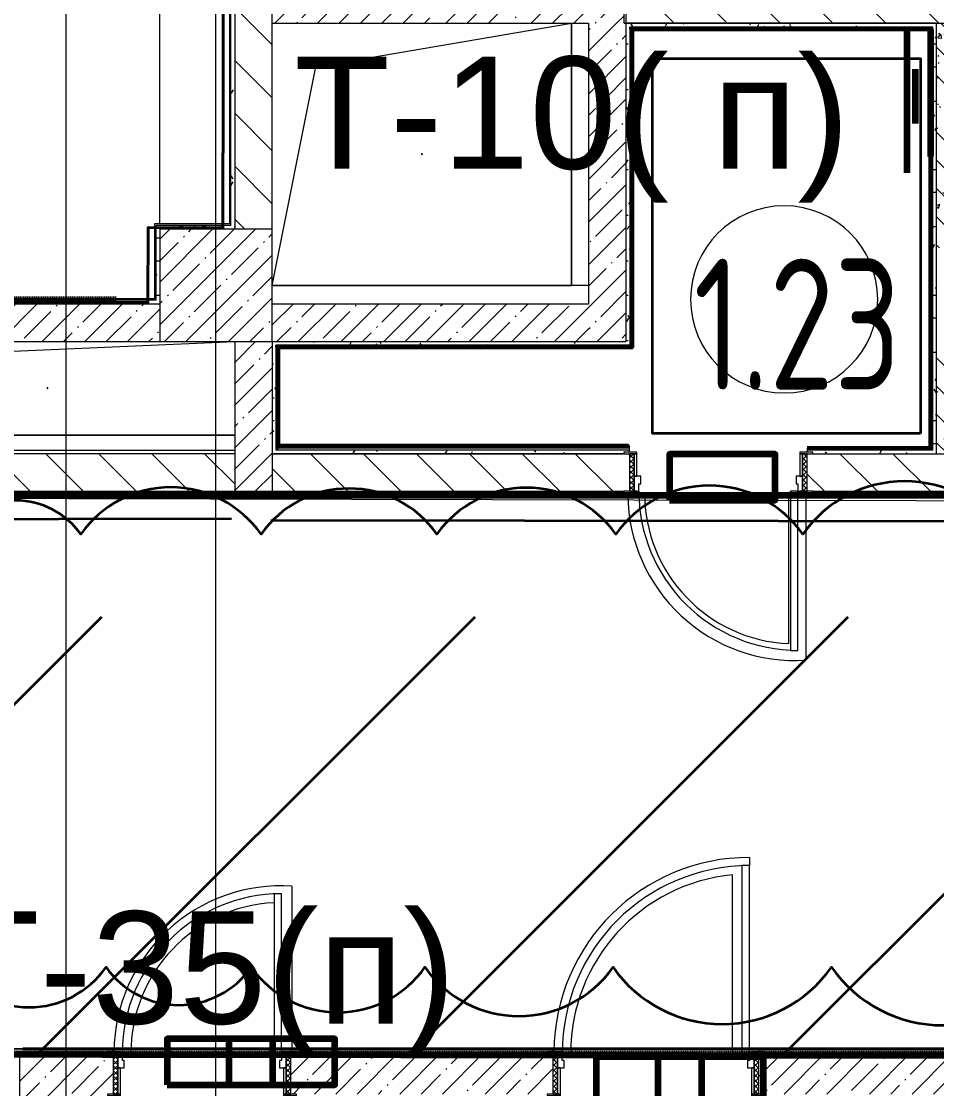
# Model space of a CAD drawing. Header units: millimetres. Extents: x -249154 to 415037, y -45458 to 354837.
# Drawn here: x 65485 to 70375, y 7573 to 13274 of the extents above; entities that cross this region are included whole.
import ezdxf

# ---------------------------------------------------------------- set-up
doc = ezdxf.new("R2010")
doc.units = ezdxf.units.MM
doc.linetypes.add('200_ШТРИХ__ш1_п0_6_', pattern=[320, 200, -120])
for name, color, linetype, lineweight in [('0) НЗ Ремонт штукатурка', 6, 'Continuous', 60), ('1) FK13', 152, 'Continuous', 40), ('1) FK16', 1, 'Continuous', 50), ('1) FK9 Плитка кухня', 102, 'Continuous', 40), ('2)1 штукатурка', 4, 'Continuous', 35), ('3.3) Шпаклевка баз. фин. WD5-13', 160, 'Continuous', 140), ('3.4) Шп. баз 4 в 525 поз 4838м2', 160, 'Continuous', 140), ('3.4) Шп. фин 4 в 529 поз 11227м2', 6, 'Continuous', 140), ('4) демонтаж НЗ №2', 1, 'Continuous', 35), ('4.1) Дм уборка мусора НЗ 2', 20, 'Continuous', 35), ('4.4) РВР ремонт Штукатурки', 160, 'зигзаг', 35), ('501 заделка отвертсии ком', 5, 'Continuous', 158), ('545 штукатурка цементом', 6, 'Continuous', 60), ('666 покраска FK1', 211, 'Continuous', 60), ('753 плитка люк F16', 10, 'Continuous', 158), ('923 Люки', 170, 'Continuous', 120), ('A-AREA-BNDY', 7, 'Continuous', 5), ('A-AREA-IDEN', 7, 'Continuous', 9), ('A-DOOR-2', 7, 'Continuous', 5), ('A-DOOR-FRAM-2', 7, 'Continuous', 5), ('A-FLOR', 7, 'Continuous', 9), ('A-GENM', 7, 'Continuous', 9), ('A-WALL', 7, 'Continuous', 5), ('I-WALL', 7, 'Continuous', 5), ('S-COLS', 7, 'Continuous', 9), ('S-COLS-1', 7, 'Continuous', 5), ('Оси', 7, 'Continuous', 9)]:
    doc.layers.add(name, color=color, linetype=linetype, lineweight=lineweight)
for name, color, linetype, lineweight, true_color in [('A-DOOR-1', 7, 'Continuous', 5, 0xc0c0c0), ('A-DOOR-FRAM-1', 7, 'Continuous', 5, 0xc0c0c0), ('A-WALL-1', 9, 'Continuous', 5, 0x808080), ('A-WALL-FNSH-1', 9, 'Continuous', 5, 0x808080)]:
    doc.layers.add(name, color=color, linetype=linetype, lineweight=lineweight, true_color=true_color)
doc.styles.get("Standard").update_dxf_attribs({"font": 'arial.ttf'})
doc.styles.add('СПДС', font='ГОСТ тип А.ttf', dxfattribs={"width": 0.9})
doc.linetypes.add('зигзаг', pattern='A,0.00254,-5.08,[131,ltypeshp.shx,S=5.08,R=0,X=-5.08,Y=0],-10.16,[131,ltypeshp.shx,S=5.08,R=180,X=5.08,Y=0],-5.08', length=20.32254)
pattern_1 = [(45, (64.7, -136.06), (-114.04925, 114.04925), []), (45, (178.75, -136.06), (-114.04925, 114.04925), [201.612, -40.322, 6.706, -33.617])]
pattern_2 = [(135, (64.7, -136.06), (-141.42136, -141.42136), [])]
pattern_3 = [(0, (64.7, -136.06), (243.84, 60.96), [20.117, -162.763, 20.117, -162.763, -975.36]), (0, (64.7, -136.06), (243.84, 60.96), [-365.76, 20.117, -345.643, 20.117, -162.763, -426.72]), (0, (64.7, -136.06), (243.84, 60.96), [-914.4, 20.117, -101.803, 20.117, -284.683]), (120, (156.14, -105.58), (-174.71291, 180.691634), [20.117, -162.763, 20.117, -162.763, -975.36]), (120, (156.14, -105.58), (-174.71291, 180.691634), [-365.76, 20.117, -345.643, 20.117, -162.763, -426.72]), (120, (156.14, -105.58), (-174.71291, 180.691634), [-914.4, 20.117, -101.803, 20.117, -284.683]), (240, (186.62, 16.34), (-69.12709, -241.651634), [20.117, -162.763, 20.117, -162.763, -975.36]), (240, (186.62, 16.34), (-69.12709, -241.651634), [-365.76, 20.117, -345.643, 20.117, -162.763, -426.72]), (240, (186.62, 16.34), (-69.12709, -241.651634), [-914.4, 20.117, -101.803, 20.117, -284.683])]

# ---------------------------------------------------------------- blocks, each defined once
blk = doc.blocks.new('BSC_Колонна _Прямоугольная - 500х500-V15-Объем проектирования 1 этажа')
at = {"layer": 'S-COLS-1'}
h = blk.add_hatch(dxfattribs=at)
h.set_pattern_fill('FP_19', color=256, style=0, pattern_type=2)
h.set_pattern_definition([(45, (-65660, -7650), (-114.04925, 114.04925), []), (45, (-65545.95, -7650), (-114.04925, 114.04925), [201.613, -40.323, 6.706, -33.617])])
h.paths.add_polyline_path([(35.2, -250), (250, -250), (250, 22), (220, 22), (220, 30), (250, 30), (250, 250), (-250, 250), (-250, -250), (-10, -250)])
for p, q in [((220, 250), (-250, 250)), ((-250, 250), (-250, -250)), ((250, -250), (250, 22)), ((-250, -250), (250, -250))]:
    blk.add_line(p, q, dxfattribs=at)
blk = doc.blocks.new('BSC_Колонна _Прямоугольная - 600х600-23205240-Объем проектирования 1 этажа')
at = {"layer": 'S-COLS-1'}
h = blk.add_hatch(dxfattribs=at)
h.set_pattern_fill('FP_20', color=256, style=0, pattern_type=2)
h.set_pattern_definition([(45, (-66460, -12000), (-114.04925, 114.04925), []), (45, (-66345.95, -12000), (-114.04925, 114.04925), [201.613, -40.323, 6.706, -33.617])])
h.paths.add_polyline_path([(300, -300), (300, 300), (-300, 300), (-300, -300), (266.8, -300)])
for p, q in [((300, 300), (-300, 300)), ((-300, 300), (-300, -300)), ((300, -300), (300, 300)), ((-300, -300), (300, -300))]:
    blk.add_line(p, q, dxfattribs=at)
blk = doc.blocks.new('110_Дверь_СКБ_1Ст_Внутренняя1 - Д-17д _Д-9_ 950x2100h_ПУИ_ С_У персонала-V65-Объем проектирования 1 этажа')
at = {"layer": 'A-DOOR-2'}
h = blk.add_hatch(dxfattribs=at)
h.set_pattern_fill('FP_33', color=256, style=0, pattern_type=2)
h.set_pattern_definition([(135, (1826.41, 164.685), (-14.14214, -14.14214), []), (225, (1826.41, 164.685), (14.14214, -14.14214), [])])
h.paths.add_polyline_path([(486.3, 100), (462.5, 100), (462.5, -100), (487.5, -100), (487.5, 100)])
at = {"layer": 'A-DOOR-FRAM-2'}
h = blk.add_hatch(dxfattribs=at)
h.set_pattern_fill('FP_34', color=256, style=0, pattern_type=2)
h.set_pattern_definition([(45, (-296.384, 164.685), (-14.1421, 14.1421), []), (135, (-296.384, 164.685), (-14.1421, -14.1421), [])])
h.paths.add_polyline_path([(-437.5, 100), (-462.5, 100), (-462.5, -100), (-437.5, -99.2)])
at = {"layer": 'A-DOOR-1'}
for p, q in [((-412.5, 950), (-412.5, 100)), ((-372.5, 950), (-412.5, 950)), ((-372.5, 100), (-372.5, 950)), ((-412.5, 100), (-372.5, 100))]:
    blk.add_line(p, q, dxfattribs=at)
blk.add_arc((-412.5, 100), 850, 360, 90, dxfattribs=at)
at = {"layer": 'A-DOOR-FRAM-1'}
for p, q in [((-422.5, 108), (-492.5, 108)), ((-492.5, 108), (-492.5, 100)), ((-492.5, 100), (-422.5, 100)), ((-437.5, 100), (-462.5, 100)), ((-462.5, 100), (-462.5, -100)), ((-412.5, 100), (-437.5, 100)), ((-437.5, 100), (-437.5, 20)), ((-437.5, -100), (-437.5, 100)), ((-422.5, 100), (-437.5, 100)), ((-437.5, 100), (-437.5, 99)), ((-437.5, 99), (-422.5, 99)), ((-422.5, 100), (-422.5, 108)), ((-422.5, 99), (-422.5, 100)), ((-412.5, 60), (-412.5, 100)), ((-402.5, 60), (-412.5, 60)), ((-402.5, 20), (-402.5, 60)), ((437.5, 60), (427.5, 60)), ((427.5, 60), (427.5, 20)), ((437.5, 100), (437.5, 60)), ((462.5, 100), (437.5, 100)), ((517.5, 108), (447.5, 108)), ((447.5, 108), (447.5, 100)), ((462.5, 100), (447.5, 100)), ((447.5, 100), (447.5, 99)), ((447.5, 100), (517.5, 100)), ((447.5, 99), (462.5, 99)), ((462.5, 20), (462.5, 100)), ((487.5, 100), (462.5, 100)), ((462.5, 100), (462.5, -100)), ((462.5, 99), (462.5, 100)), ((487.5, -100), (487.5, 100)), ((517.5, 100), (517.5, 108)), ((-437.5, 20), (-402.5, 20)), ((-422.5, 20), (-437.5, 20)), ((-437.5, 20), (-437.5, -100)), ((-422.5, -100), (-422.5, 20)), ((427.5, 20), (462.5, 20)), ((462.5, 20), (447.5, 20)), ((447.5, 20), (447.5, -100)), ((462.5, -100), (462.5, 20)), ((-422.5, -100), (-492.5, -100)), ((-492.5, -100), (-492.5, -108)), ((-492.5, -108), (-422.5, -108)), ((-462.5, -100), (-437.5, -100)), ((-437.5, -100), (-422.5, -100)), ((-422.5, -108), (-422.5, -100)), ((447.5, -100), (462.5, -100)), ((517.5, -100), (447.5, -100)), ((447.5, -100), (447.5, -108)), ((447.5, -108), (517.5, -108)), ((462.5, -100), (487.5, -100)), ((517.5, -108), (517.5, -100))]:
    blk.add_line(p, q, dxfattribs=at)
blk = doc.blocks.new('110_Дверь_СКБ_1Ст_Внутренняя1 - Д-7_л__950x2100h_Туалет-V66-Объем проектирования 1 этажа')
at = {"layer": 'A-DOOR-2'}
h = blk.add_hatch(dxfattribs=at)
h.set_pattern_fill('FP_88', color=256, style=0, pattern_type=2)
h.set_pattern_definition([(135, (1826.41, 174.685), (-14.14214, -14.14214), []), (225, (1826.41, 174.685), (14.14214, -14.14214), [])])
h.paths.add_polyline_path([(487.5, -110), (487.5, 110), (462.5, 109.6), (462.5, -110)])
at = {"layer": 'A-DOOR-FRAM-2'}
h = blk.add_hatch(dxfattribs=at)
h.set_pattern_fill('FP_89', color=256, style=0, pattern_type=2)
h.set_pattern_definition([(45, (-296.384, 174.685), (-14.1421, 14.1421), []), (135, (-296.384, 174.685), (-14.1421, -14.1421), [])])
h.paths.add_polyline_path([(-457.5, -110), (-437.5, -110), (-437.5, 110), (-462.5, 110), (-462.5, -110)])
at = {"layer": 'A-DOOR-1'}
for p, q in [((437.5, 960), (397.5, 960)), ((397.5, 960), (397.5, 110)), ((437.5, 110), (437.5, 960)), ((397.5, 110), (437.5, 110))]:
    blk.add_line(p, q, dxfattribs=at)
blk.add_arc((437.5, 110), 850, 90, 180, dxfattribs=at)
at = {"layer": 'A-DOOR-FRAM-1'}
for p, q in [((-422.5, 118), (-492.5, 118)), ((-492.5, 118), (-492.5, 110)), ((-422.5, 110), (-422.5, 118)), ((517.5, 118), (447.5, 118)), ((447.5, 118), (447.5, 110)), ((517.5, 110), (517.5, 118)), ((-492.5, 110), (-422.5, 110)), ((-437.5, 110), (-462.5, 110)), ((-462.5, 110), (-462.5, -110)), ((-412.5, 110), (-437.5, 110)), ((-437.5, 110), (-437.5, 30)), ((-437.5, -110), (-437.5, 110)), ((-422.5, 110), (-437.5, 110)), ((-437.5, 110), (-437.5, 109)), ((-437.5, 109), (-422.5, 109)), ((-422.5, 109), (-422.5, 110)), ((-412.5, 70), (-412.5, 110)), ((-402.5, 70), (-412.5, 70)), ((-402.5, 30), (-402.5, 70)), ((437.5, 70), (427.5, 70)), ((427.5, 70), (427.5, 30)), ((437.5, 110), (437.5, 70)), ((462.5, 110), (437.5, 110)), ((462.5, 110), (447.5, 110)), ((447.5, 110), (447.5, 109)), ((447.5, 110), (517.5, 110)), ((447.5, 109), (462.5, 109)), ((462.5, 30), (462.5, 110)), ((487.5, 110), (462.5, 110)), ((462.5, 110), (462.5, -110)), ((462.5, 109), (462.5, 110)), ((487.5, -110), (487.5, 110)), ((-437.5, 30), (-402.5, 30)), ((-422.5, 30), (-437.5, 30)), ((-437.5, 30), (-437.5, -110)), ((-422.5, -110), (-422.5, 30)), ((427.5, 30), (462.5, 30)), ((462.5, 30), (447.5, 30)), ((447.5, 30), (447.5, -110)), ((462.5, -110), (462.5, 30)), ((-422.5, -110), (-492.5, -110)), ((-492.5, -110), (-492.5, -118)), ((-462.5, -110), (-437.5, -110)), ((-437.5, -110), (-422.5, -110)), ((-422.5, -118), (-422.5, -110)), ((447.5, -110), (462.5, -110)), ((517.5, -110), (447.5, -110)), ((447.5, -110), (447.5, -118)), ((462.5, -110), (487.5, -110)), ((517.5, -118), (517.5, -110)), ((-492.5, -118), (-422.5, -118)), ((447.5, -118), (517.5, -118))]:
    blk.add_line(p, q, dxfattribs=at)
blk = doc.blocks.new('110_Дверь_СКБ_1Ст_Внутренняя1 - Д-4 _л_ 1100x2100h_су мгн-32399982-Объем проектирования 1 этажа')
at = {"layer": 'A-DOOR-2'}
h = blk.add_hatch(dxfattribs=at)
h.set_pattern_fill('FP_85', color=256, style=0, pattern_type=2)
h.set_pattern_definition([(135, (1751.41, 174.685), (-14.14214, -14.14214), []), (225, (1751.41, 174.685), (14.14214, -14.14214), [])])
h.paths.add_polyline_path([(562.5, -110), (562.5, 110), (537.5, 109.6), (537.5, -110)])
at = {"layer": 'A-DOOR-FRAM-2'}
h = blk.add_hatch(dxfattribs=at)
h.set_pattern_fill('FP_86', color=256, style=0, pattern_type=2)
h.set_pattern_definition([(45, (-371.384, 174.685), (-14.1421, 14.1421), []), (135, (-371.384, 174.685), (-14.1421, -14.1421), [])])
h.paths.add_polyline_path([(-526.8, -110), (-512.5, -110), (-512.5, 110), (-537.5, 110), (-537.5, -110), (-531.4, -110)])
at = {"layer": 'A-DOOR-1'}
for p, q in [((512.5, 1110), (472.5, 1110)), ((472.5, 1110), (472.5, 110)), ((512.5, 110), (512.5, 1110)), ((472.5, 110), (512.5, 110))]:
    blk.add_line(p, q, dxfattribs=at)
blk.add_arc((512.5, 110), 1000, 90, 180, dxfattribs=at)
at = {"layer": 'A-DOOR-FRAM-1'}
for p, q in [((-497.5, 118), (-567.5, 118)), ((-567.5, 118), (-567.5, 110)), ((-497.5, 110), (-497.5, 118)), ((592.5, 118), (522.5, 118)), ((522.5, 118), (522.5, 110)), ((592.5, 110), (592.5, 118)), ((-567.5, 110), (-497.5, 110)), ((-512.5, 110), (-537.5, 110)), ((-537.5, 110), (-537.5, -110)), ((-487.5, 110), (-512.5, 110)), ((-512.5, 110), (-512.5, 30)), ((-512.5, -110), (-512.5, 110)), ((-497.5, 110), (-512.5, 110)), ((-512.5, 110), (-512.5, 109)), ((-512.5, 109), (-497.5, 109)), ((-497.5, 109), (-497.5, 110)), ((-487.5, 70), (-487.5, 110)), ((-477.5, 70), (-487.5, 70)), ((-477.5, 30), (-477.5, 70)), ((512.5, 70), (502.5, 70)), ((502.5, 70), (502.5, 30)), ((512.5, 110), (512.5, 70)), ((537.5, 110), (512.5, 110)), ((537.5, 110), (522.5, 110)), ((522.5, 110), (522.5, 109)), ((522.5, 110), (592.5, 110)), ((522.5, 109), (537.5, 109)), ((537.5, 30), (537.5, 110)), ((562.5, 110), (537.5, 110)), ((537.5, 110), (537.5, -110)), ((537.5, 109), (537.5, 110)), ((562.5, -110), (562.5, 110)), ((-512.5, 30), (-477.5, 30)), ((-497.5, 30), (-512.5, 30)), ((-512.5, 30), (-512.5, -110)), ((-497.5, -110), (-497.5, 30)), ((502.5, 30), (537.5, 30)), ((537.5, 30), (522.5, 30)), ((522.5, 30), (522.5, -110)), ((537.5, -110), (537.5, 30)), ((-497.5, -110), (-567.5, -110)), ((-567.5, -110), (-567.5, -118)), ((-537.5, -110), (-512.5, -110)), ((-512.5, -110), (-497.5, -110)), ((-497.5, -118), (-497.5, -110)), ((522.5, -110), (537.5, -110)), ((592.5, -110), (522.5, -110)), ((522.5, -110), (522.5, -118)), ((537.5, -110), (562.5, -110)), ((592.5, -118), (592.5, -110)), ((-567.5, -118), (-497.5, -118)), ((522.5, -118), (592.5, -118))]:
    blk.add_line(p, q, dxfattribs=at)
blk = doc.blocks.new('GM_Отверстие прямоугольное _в плите_ - Отверстие-21957768-Объем проектирования 1 этажа')
at = {"layer": 'A-GENM'}
for p, q in [((-1000, -250), (-1000, 250)), ((-1000, 250), (-1000, -250)), ((-916.7, 166.7), (1000, 250)), ((-1000, -250), (-916.7, 166.7)), ((1000, -250), (-1000, -250)), ((-1000, -250), (1000, -250))]:
    blk.add_line(p, q, dxfattribs=at)
for start, end in [(360, 180), (180, 360)]:
    blk.add_arc((0, 0), 2.5, start, end, dxfattribs=at)
blk = doc.blocks.new('GM_Отверстие прямоугольное _в плите_ - Отверстие-21957881-Объем проектирования 1 этажа')
at = {"layer": 'A-GENM'}
for p, q in [((-566.7, 466.7), (800, 700)), ((800, 700), (800, -700)), ((800, -700), (800, 700)), ((-800, -700), (-566.7, 466.7)), ((800, -700), (-800, -700)), ((-800, -700), (800, -700))]:
    blk.add_line(p, q, dxfattribs=at)
for start, end in [(360, 180), (180, 360)]:
    blk.add_arc((0, 0), 2.5, start, end, dxfattribs=at)
blk = doc.blocks.new('Марка_Помещения - Номер-25198446-Объем проектирования 1 этажа')
at = {"layer": 'A-AREA-IDEN'}
for start, end in [(360, 180), (180, 360)]:
    blk.add_arc((0, 0), 2.5, start, end, dxfattribs=at)

msp = doc.modelspace()

# ---------------------------------------------------------------- hatches: boundary and pattern name
at = {"layer": '4.1) Дм уборка мусора НЗ 2'}
h = msp.add_hatch(dxfattribs=at)
h.set_pattern_fill('ANSI31', color=1, scale=444)
h.paths.add_polyline_path([(75478.4, 10093.9), (42464.7, 10093.9), (42464.7, 10073.9), (38785.8, 10093.9), (38825.7, 7783.9), (56871.1, 7763.9), (75478.4, 7763.9)])
at = {"layer": 'I-WALL'}
h = msp.add_hatch(dxfattribs=at)
h.set_pattern_fill('FP_191', color=256, style=0, pattern_type=2)
h.set_pattern_definition(pattern_3)
h.paths.add_polyline_path([(66624.7, 12163.9), (66624.6, 13558.9), (66616.7, 13558.9), (66616.7, 13563.9), (66604.7, 13563.9), (66604.7, 12163.9)])
h.paths.add_polyline_path([(66616.7, 14713.9), (66616.7, 14718.9), (66624.7, 14718.9), (66624.7, 15393.9), (66604.7, 15393.7), (66604.7, 14713.9)])
h = msp.add_hatch(dxfattribs=at)
h.set_pattern_fill('FP_23', color=256, style=0, pattern_type=2)
h.set_pattern_definition(pattern_2)
h.paths.add_polyline_path([(66624.7, 12163.9), (66824.7, 12163.9), (66824.7, 13463.9), (66624.7, 13463.9), (66624.7, 12183.9)])
h = msp.add_hatch(dxfattribs=at)
h.set_pattern_fill('FP_1', color=256, style=0, pattern_type=2)
h.set_pattern_definition(pattern_1)
h.paths.add_polyline_path([(68514.7, 13263.9), (68704.7, 13263.9), (68704.7, 13463.9), (66824.7, 13463.9), (66824.7, 13263.9), (68424.7, 13263.9)])
h = msp.add_hatch(dxfattribs=at)
h.set_pattern_fill('FP_23', color=256, style=0, pattern_type=2)
h.set_pattern_definition(pattern_2)
h.paths.add_polyline_path([(77344.5, 13263.9), (84764.7, 13263.9), (84764.7, 13463.9), (68714.7, 13463.9), (68714.7, 13263.9), (77286.3, 13263.9)])
h = msp.add_hatch(dxfattribs=at)
h.set_pattern_fill('FP_1', color=256, style=0, pattern_type=2)
h.set_pattern_definition(pattern_1)
h.paths.add_polyline_path([(68714.7, 11563.9), (68714.7, 13263.9), (68514.7, 13263.9), (68514.7, 11563.9), (68689.5, 11563.9)])
h = msp.add_hatch(dxfattribs=at)
h.set_pattern_fill('FP_191', color=256, style=0, pattern_type=2)
h.set_pattern_definition(pattern_3)
h.paths.add_polyline_path([(68714.7, 13243.9), (70354.5, 13243.9), (70354.2, 13263.9), (68714.7, 13263.9)])
h = msp.add_hatch(dxfattribs=at)
h.set_pattern_fill('FP_191', color=256, style=0, pattern_type=2)
h.set_pattern_definition(pattern_3)
h.paths.add_polyline_path([(68734.7, 11543.9), (68734.7, 13243.9), (68714.7, 13243.9), (68714.7, 11543.9), (68733.5, 11543.9)])
h = msp.add_hatch(dxfattribs=at)
h.set_pattern_fill('FP_191', color=256, style=0, pattern_type=2)
h.set_pattern_definition(pattern_3)
h.paths.add_polyline_path([(70354.5, 10983.9), (70374.5, 10983.9), (70374.5, 13263.9), (70354.5, 13263.9), (70354.5, 10984.3)])
h = msp.add_hatch(dxfattribs=at)
h.set_pattern_fill('FP_41', color=256, style=0, pattern_type=2)
h.set_pattern_definition([(135, (64.7, -136.06), (-150.8683, -150.8683), [213.36, -35.56, 7.112, -35.56]), (135, (64.7, 14.71), (-150.8683, -150.8683), []), (50, (64.7, -136.06), (255.05767, -22.3145), [26.67, -293.37]), (355, (64.7, -136.06), (-49.3404, 267.4791), [21.336, -234.696]), (100.451, (85.96, -137.92), (205.7195, 245.1636), [22.666, -249.326]), (46.184, (64.7, -64.94), (379.511, -58.86), [40.005, -440.055]), (96.636, (96.33, -69.85), (332.3634, 346.399), [33.999, -373.989]), (351.184, (64.7, -64.94), (332.3669, 346.3953), [32.004, -352.044]), (21, (100.26, -82.72), (212.2602, -143.1711), [26.67, -293.37]), (326, (100.26, -82.72), (86.5224, 257.8632), [21.336, -234.696]), (71.451, (117.95, -94.65), (298.78395, 114.6901), [22.666, -249.326]), (37.5, (64.7, -136.06), (4.32385, 118.37751), [6.706, -225.146, 6.706, -231.546, -235.585]), (37.5, (64.7, -136.06), (4.32385, 118.37751), [-470.103, 6.706, -228.879]), (7.5, (64.7, -136.06), (93.54758, 140.2533), [6.706, -129.134, 6.706, -219.812, -89.789]), (7.5, (64.7, -136.06), (93.54758, 140.2533), [-362.356, 6.706, -83.083]), (327.5, (-14.6, -136.06), (189.82734, -8.02019), [6.706, -82.194, 6.706, -270.662, -368.046]), (327.5, (-14.6, -136.06), (189.82734, -8.02019), [-366.268, 6.706, -361.34]), (317.5, (-50.16, -136.06), (207.38114, 35.59764), [6.706, -108.864, 6.706, -177.495, -261.366]), (317.5, (-50.16, -136.06), (207.38114, 35.59764), [-299.771, 6.706, -254.66])])
h.paths.add_polyline_path([(70374.5, 10963.9), (70454.5, 10963.9), (70454.5, 11563.9), (70374.7, 11563.9), (70374.7, 12063.9), (70454.5, 12063.9), (70454.5, 13263.9), (70374.5, 13263.9), (70374.5, 10983.9)])
h = msp.add_hatch(dxfattribs=at)
h.set_pattern_fill('FP_191', color=256, style=0, pattern_type=2)
h.set_pattern_definition(pattern_3)
h.paths.add_polyline_path([(66224.7, 12163.9), (66604.7, 12163.9), (66604.6, 12183.9), (66204.7, 12183.9), (66204.7, 12163.9)])
h = msp.add_hatch(dxfattribs=at)
h.set_pattern_fill('FP_191', color=256, style=0, pattern_type=2)
h.set_pattern_definition(pattern_3)
h.paths.add_polyline_path([(66224.7, 11763.9), (66224.7, 12163.9), (66204.7, 12163.9), (66204.7, 11763.9)])
h = msp.add_hatch(dxfattribs=at)
h.set_pattern_fill('FP_191', color=256, style=0, pattern_type=2)
h.set_pattern_definition(pattern_3)
h.paths.add_polyline_path([(66204.7, 11763.9), (66204.7, 11783.9), (60824.7, 11783.9), (60824.7, 11763.9), (66071, 11763.9)])
h = msp.add_hatch(dxfattribs=at)
h.set_pattern_fill('FP_1', color=256, style=0, pattern_type=2)
h.set_pattern_definition(pattern_1)
h.paths.add_polyline_path([(61424.7, 11563.9), (66224.7, 11563.9), (66224.7, 11763.9), (60824.7, 11763.9), (60824.7, 11563.9), (61318.3, 11563.9)])
h = msp.add_hatch(dxfattribs=at)
h.set_pattern_fill('FP_1', color=256, style=0, pattern_type=2)
h.set_pattern_definition(pattern_1)
h.paths.add_polyline_path([(67699.7, 11563.9), (68514.7, 11563.9), (68514.7, 11763.9), (66824.7, 11763.9), (66824.7, 11563.9), (66858.3, 11563.9)])
h = msp.add_hatch(dxfattribs=at)
h.set_pattern_fill('FP_1', color=256, style=0, pattern_type=2)
h.set_pattern_definition(pattern_1)
h.paths.add_polyline_path([(66624.7, 10763.9), (66824.7, 10763.9), (66824.7, 11563.9), (66624.7, 11563.9), (66624.7, 10963.9)])
h = msp.add_hatch(dxfattribs=at)
h.set_pattern_fill('FP_191', color=256, style=0, pattern_type=2)
h.set_pattern_definition(pattern_3)
h.paths.add_polyline_path([(66824.7, 10963.9), (66844.7, 10963.9), (66844.7, 11563.9), (66824.7, 11563.9), (66824.7, 10983.9)])
h = msp.add_hatch(dxfattribs=at)
h.set_pattern_fill('FP_191', color=256, style=0, pattern_type=2)
h.set_pattern_definition(pattern_3)
h.paths.add_polyline_path([(68714.7, 11543.9), (68714.7, 11563.9), (66844.7, 11563.9), (66844.7, 11543.9), (68701.2, 11543.9)])
h = msp.add_hatch(dxfattribs=at)
h.set_pattern_fill('FP_23', color=256, style=0, pattern_type=2)
h.set_pattern_definition(pattern_2)
h.paths.add_polyline_path([(73024.5, 10763.9), (73604.7, 10763.9), (73604.7, 10963.9), (72994.5, 10963.9), (72994.5, 10763.9)])
h.paths.add_polyline_path([(69683.5, 10763.9), (72044.5, 10763.9), (72044.5, 10963.9), (69683.5, 10963.9)])
h.paths.add_polyline_path([(66824.7, 10763.9), (68733.5, 10763.9), (68733.5, 10963.9), (66824.7, 10963.9)])
h.paths.add_polyline_path([(65759.9, 10763.9), (66624.7, 10763.9), (66624.7, 10963.9), (62224.7, 10963.9), (62224.7, 10763.9), (63696.9, 10763.9)])
h = msp.add_hatch(dxfattribs=at)
h.set_pattern_fill('FP_191', color=256, style=0, pattern_type=2)
h.set_pattern_definition(pattern_3)
h.paths.add_polyline_path([(70354.5, 10963.9), (70374.5, 10963.9), (70374.5, 10983.9), (69683.5, 10983.9), (69683.5, 10971.9), (69713.5, 10971.9), (69713.5, 10963.9), (70343.5, 10963.9)])
h.paths.add_polyline_path([(66925.4, 10963.9), (68703.5, 10964.3), (68703.5, 10971.9), (68733.5, 10971.9), (68733.5, 10983.9), (66844.7, 10983.9), (66844.7, 10963.9)])
h = msp.add_hatch(dxfattribs=at)
h.set_pattern_fill('FP_191', color=256, style=0, pattern_type=2)
h.set_pattern_definition(pattern_3)
h.paths.add_polyline_path([(75043.7, 10743.9), (75534.7, 10743.9), (75534.7, 10763.9), (73024.5, 10763.7), (73024.5, 10755.9), (72994.5, 10755.9), (72994.5, 10743.9), (74124.7, 10743.9)])
h.paths.add_polyline_path([(62024.7, 10743.9), (62024.7, 10763.9), (62004.7, 10763.9), (62004.7, 10743.9)])
h.paths.add_polyline_path([(62224.7, 10743.9), (68733.5, 10743.9), (68733.5, 10755.9), (68703.5, 10755.9), (68703.5, 10763.9), (62224.7, 10763.9)])
h.paths.add_polyline_path([(72044.5, 10743.9), (72044.5, 10755.9), (72014.5, 10755.9), (72014.5, 10763.9), (69713.5, 10763.9), (69713.5, 10755.9), (69683.5, 10755.9), (69683.5, 10743.9), (72014.5, 10743.9)])
h = msp.add_hatch(dxfattribs=at)
h.set_pattern_fill('FP_191', color=256, style=0, pattern_type=2)
h.set_pattern_definition(pattern_3)
h.paths.add_polyline_path([(75027.2, 7763.9), (75524.7, 7763.9), (75523.7, 7783.9), (73794.7, 7783.9), (73794.7, 7771.9), (73824.7, 7771.9), (73824.7, 7763.9), (74012.2, 7763.9)])
h.paths.add_polyline_path([(72189.1, 7763.9), (72314.7, 7763.9), (72314.7, 7771.9), (72344.7, 7771.9), (72344.7, 7783.9), (71724.7, 7783.9), (71724.7, 7771.9), (71754.7, 7771.9), (71754.7, 7763.9), (72144.7, 7763.9)])
h.paths.add_polyline_path([(70384.7, 7763.9), (70744.7, 7763.9), (70744.7, 7771.9), (70774.7, 7771.9), (70774.7, 7783.9), (69424.7, 7783.9), (69424.7, 7771.9), (69454.7, 7771.9), (69454.7, 7763.9), (70084.7, 7763.9)])
h.paths.add_polyline_path([(67899.7, 7763.9), (68294.7, 7763.9), (68294.7, 7771.9), (68324.7, 7771.9), (68324.7, 7783.9), (66924.7, 7783.9), (66924.7, 7771.9), (66954.7, 7771.9), (66954.7, 7763.9), (67823, 7763.9)])
h.paths.add_polyline_path([(60674.7, 7763.9), (65944.7, 7763.9), (65944.7, 7771.9), (65974.7, 7771.9), (65974.7, 7783.9), (60674.7, 7783.9)])
h.paths.add_polyline_path([(57507.7, 7763.9), (58174.7, 7763.9), (58174.7, 7783.9), (50774.7, 7783.9), (50774.7, 7763.9), (57244.7, 7763.9)])
h.paths.add_polyline_path([(47974.7, 7763.9), (48274.7, 7763.9), (48274.7, 7783.9), (41904.7, 7783.9), (41904.7, 7763.9), (47474.7, 7763.9)])
h.paths.add_polyline_path([(39104.7, 7763.9), (39404.7, 7763.9), (39404.7, 7783.9), (38825.7, 7783.9), (38824.7, 7763.9), (38940.1, 7763.9)])
h = msp.add_hatch(dxfattribs=at)
h.set_pattern_fill('FP_1', color=256, style=0, pattern_type=2)
h.set_pattern_definition(pattern_1)
h.paths.add_polyline_path([(71754.7, 7543.9), (71924.7, 7543.9), (71924.7, 7763.9), (71724.7, 7763.9), (71724.7, 7543.9)])
h.paths.add_polyline_path([(70384.7, 7543.9), (70774.7, 7543.9), (70774.7, 7763.9), (69424.7, 7763.9), (69424.7, 7543.9), (70084.7, 7543.9)])
h.paths.add_polyline_path([(68294.7, 7543.9), (68324.7, 7543.9), (68324.7, 7763.9), (66924.7, 7763.9), (66924.7, 7543.9), (68175, 7543.9)])

# ---------------------------------------------------------------- linework, layer by layer
at = {"layer": '0) НЗ Ремонт штукатурка', "color": 4, "linetype": '200_ШТРИХ__ш1_п0_6_', "ltscale": 0.03}
msp.add_lwpolyline([(65990.9, 11791.9), (60852.7, 11791.9), (60852.7, 12163.9), (60224.7, 12163.9), (60224.7, 11784.9)], dxfattribs=at)
at = {"layer": '0) НЗ Ремонт штукатурка', "color": 3, "linetype": '200_ШТРИХ__ш1_п0_6_', "ltscale": 0.03}
msp.add_lwpolyline([(60974.7, 7763.9), (75624.7, 7763.9), (75624.7, 10763.9), (73604.7, 10653.9)], dxfattribs=at)
at = {"layer": '1) FK13'}
msp.add_lwpolyline([(65492.5, 7784.9), (72193.6, 7784.9)], dxfattribs=at)
at = {"layer": '1) FK16'}
msp.add_lwpolyline([(69683.5, 10994.9), (70343.5, 10994.9), (70343.5, 13232.9), (68745.7, 13232.9), (68745.7, 11532.9), (66855.7, 11532.9), (66855.7, 11005.9), (68722.5, 11005.9), (68722.5, 10994.9)], dxfattribs=at)
at = {"layer": '1) FK9 Плитка кухня', "flags": 128}
msp.add_lwpolyline([(66715.6, 23170.9), (66718.9, 24594.9), (60796.9, 24608.8), (60782.4, 18428.8), (57622.4, 18436.3), (57606.8, 11785.3), (60160.8, 11779.3), (60161.7, 12186.3), (60817.7, 12184.7), (60816.8, 11784.7), (66160.8, 11772.2), (66161.7, 12172.2), (66561.7, 12171.3), (66569.2, 15365.2), (65719.2, 15367.2), (65736.4, 22673.2), (66186.4, 22672.2), (66187.6, 23172.2)], close=True, dxfattribs=at)
at = {"layer": '2)1 штукатурка'}
for points in [[(75477.4, 7743.3), (38824.7, 7783.9), (38784.8, 10093.9), (42463.7, 10073.9), (42463.7, 10742.9), (45994.7, 10742.9), (45994.7, 11542.9)], [(61964.4, 10743.9), (75533.7, 10743.9), (75477.4, 7763.9)]]:
    msp.add_lwpolyline(points, dxfattribs=at)
at = {"layer": '3.3) Шпаклевка баз. фин. WD5-13', "ltscale": 0.5}
msp.add_lwpolyline([(70260.4, 13018.4), (70260.4, 12727.7)], dxfattribs=at)
at = {"layer": '3.4) Шп. баз 4 в 525 поз 4838м2'}
msp.add_lwpolyline([(61965.4, 10743.9), (75534.7, 10743.9)], dxfattribs=at)
at = {"layer": '3.4) Шп. фин 4 в 529 поз 11227м2'}
for points in [[(75478.4, 7743.3), (38825.7, 7783.9), (38785.8, 10093.9), (42464.7, 10073.9), (42464.7, 10742.9), (45995.7, 10742.9), (45995.7, 11542.9)], [(61965.4, 10743.9), (75534.7, 10743.9), (75478.4, 7763.9)]]:
    msp.add_lwpolyline(points, dxfattribs=at)
at = {"layer": '4) демонтаж НЗ №2'}
for points in [[(75478.4, 7743.3), (38825.7, 7783.9), (38785.8, 10093.9), (42464.7, 10073.9), (42464.7, 10742.9), (45995.7, 10742.9), (45995.7, 11542.9)], [(61965.4, 10743.9), (75534.7, 10743.9), (75478.4, 7763.9)]]:
    msp.add_lwpolyline(points, dxfattribs=at)
at = {"layer": '4.4) РВР ремонт Штукатурки', "ltscale": 0.1}
msp.add_lwpolyline([(70288.3, 11072.7), (68856.3, 11072.7), (68856.3, 13076.3), (70288.3, 13076.3)], close=True, dxfattribs=at)
at = {"layer": '4.4) РВР ремонт Штукатурки', "color": 1, "linetype": 'ByBlock'}
msp.add_lwpolyline([(65114, 8221.4, 0.520567), (65937.5, 8221.4, 0.520567), (66713.3, 8221.4, 0.520567), (67640.9, 8221.4, 0.520567), (68645.7, 8221.4, 0.520567), (69812.2, 8221.4, 0.520567), (71004.5, 8221.4, 0.520567), (71847.2, 8221.4, 0.520567), (72752.1, 8221.4, 0.520567), (72752.1, 8930.2, 0.520567), (72752.1, 9957.4, 0.520567), (72638.9, 10534.2, 0.520567), (71521.1, 10534.2, 0.520567), (70746.8, 10534.2, 0.520567), (69660, 10534.2, 0.520567), (68660.5, 10534.2, 0.520567), (67705.3, 10534.2, 0.520567), (66765.4, 10534.2, 0.520567), (65802, 10534.2, 0.520567), (65108.6, 10534.2, 0.520567)], format="xyb", dxfattribs=at)
at = {"layer": '4.4) РВР ремонт Штукатурки', "ltscale": 0.1}
for points in [[(61991.2, 10609.7), (66606.7, 10617.8)], [(66818.4, 10609.6), (73595.4, 10600.2)]]:
    msp.add_lwpolyline(points, dxfattribs=at)
at = {"layer": '501 заделка отвертсии ком', "ltscale": 0.5}
for points in [[(68947.2, 10716.7), (69512.5, 10716.7), (69512.5, 10962.5), (68947.2, 10962.5)], [(66263.5, 7593.1), (66828.9, 7593.1), (66828.9, 7839), (66263.5, 7839)], [(66593.5, 7593.1), (67158.8, 7593.1), (67158.8, 7839), (66593.5, 7839)], [(68554.9, 7497.6), (69120.3, 7497.6), (69120.3, 7743.4), (68554.9, 7743.4)], [(68884.9, 7497.6), (69450.2, 7497.6), (69450.2, 7743.4), (68884.9, 7743.4)]]:
    msp.add_lwpolyline(points, close=True, dxfattribs=at)
at = {"layer": '545 штукатурка цементом'}
msp.add_lwpolyline([(69683.5, 10994.9), (70343.5, 10994.9), (70343.5, 13232.9), (68745.7, 13232.9), (68745.7, 11532.9), (66855.7, 11532.9), (66855.7, 11005.9), (68722.5, 11005.9), (68722.5, 10994.9)], dxfattribs=at)
at = {"layer": '666 покраска FK1'}
for points in [[(75478.4, 7743.3), (38825.7, 7783.9), (38785.8, 10093.9), (42464.7, 10073.9), (42464.7, 10742.9), (45995.7, 10742.9), (45995.7, 11542.9)], [(61965.4, 10743.9), (75534.7, 10743.9), (75478.4, 7763.9)]]:
    msp.add_lwpolyline(points, dxfattribs=at)
at = {"layer": '753 плитка люк F16', "ltscale": 0.5}
msp.add_lwpolyline([(70215.4, 13232.9), (70215.4, 12464.7)], dxfattribs=at)
at = {"layer": '923 Люки', "ltscale": 0.5}
msp.add_lwpolyline([(70343.5, 12551.6), (70343.5, 13232.9)], dxfattribs=at)
at = {"layer": 'A-AREA-BNDY', "flags": 128}
msp.add_lwpolyline([(65299.4, 7767.2), (65929.4, 7765.7), (65929.3, 7744.7), (66879.3, 7742.5), (66879.4, 7763.5), (68279.4, 7760.2), (68279.3, 7739.2), (69379.3, 7736.6), (69379.4, 7757.6), (70729.4, 7754.5), (70729.3, 7733.5), (71679.3, 7731.2), (71679.4, 7752.2), (72099.4, 7751.2), (75478.4, 7743.3), (75481.7, 9152.3), (75542.7, 9162.2), (75546.3, 10701.2), (61965.3, 10733)], dxfattribs=at)
at = {"layer": 'A-FLOR'}
for p, q in [((66224.7, 12191.9), (66224.7, 15385.9)), ((68514.7, 11863.9), (66824.7, 11863.9)), ((64524.7, 10983.9), (66624.7, 10983.9)), ((68733.5, 10971.9), (68733.5, 10983.9)), ((69683.5, 10983.9), (69683.5, 10971.9)), ((62004.7, 10743.9), (69593.5, 10743.9)), ((68733.5, 10743.9), (68733.5, 10754.5)), ((68733.5, 10754.5), (68814, 10754.5)), ((69585, 9950.2), (69585, 10759.5)), ((69585, 10759.5), (69593.5, 10759.5)), ((69633.5, 10759.5), (69643.5, 10759.5)), ((69633.5, 10743.9), (69673.3, 10743.9)), ((69675, 10755.9), (69675, 9861.2)), ((69683.5, 10743.9), (69675, 10743.9)), ((69683.5, 10755.9), (69683.5, 10743.9)), ((72904.5, 10743.9), (69683.5, 10743.9)), ((69374.7, 8807.9), (69374.7, 8763.9)), ((69284.7, 7756.9), (69284.7, 8714.7)), ((66930.7, 8655.2), (66930.7, 7783.9)), ((66834.7, 7783.9), (38825.7, 7783.9)), ((66024.7, 7763.9), (66068.1, 7763.9)), ((66069.7, 7761.9), (66024.7, 7761.9)), ((66874.7, 7763.9), (66069.8, 7763.9)), ((66840.7, 7756.9), (66840.7, 7763.9)), ((66874.7, 7756.9), (66840.7, 7756.9)), ((66874.7, 7783.9), (68324.7, 7783.9)), ((68324.7, 7783.9), (69334.7, 7783.9)), ((68324.7, 7771.9), (68324.7, 7783.9)), ((68419.7, 7762.9), (68374.7, 7762.9)), ((69374.7, 7756.9), (69284.7, 7756.9)), ((69374.7, 7783.9), (70774.7, 7783.9)), ((69424.7, 7783.9), (69424.7, 7771.9))]:
    msp.add_line(p, q, dxfattribs=at)
for centre, radius, start, end in [((69619, 10754.5), 895, 180.6768, 273.5859), ((69619, 10754.5), 895, 180.6768, 273.5859), ((69619.1, 10754.5), 805, 180, 267.5769), ((69619.1, 10754.5), 805, 180, 267.5769), ((69374.7, 7762.9), 1045, 90, 179.5049), ((69374.7, 7762.9), 1045, 90, 179.5049), ((69374.7, 7763.9), 955, 95.4076, 180.0608), ((69374.7, 7763.9), 955, 95.4076, 180.0608), ((66874.7, 7761.9), 895, 86.4141, 179.3566), ((66874.7, 7761.9), 895, 86.4141, 179.3566), ((66874.7, 7761.9), 805, 92.8512, 180), ((66874.7, 7761.9), 805, 92.8512, 180)]:
    msp.add_arc(centre, radius, start, end, dxfattribs=at)
at = {"layer": 'A-WALL'}
for p, q in [((66604.7, 12183.9), (66604.7, 13563.9)), ((68734.7, 13232.9), (68734.7, 13243.9)), ((70354.5, 13243.9), (68734.7, 13243.9)), ((68734.7, 13232.9), (68734.7, 13232.9)), ((66604.7, 12183.9), (66204.7, 12183.9)), ((66204.7, 12163.9), (66204.7, 12163.9)), ((66204.7, 11783.9), (66204.7, 12163.9)), ((66204.7, 11783.9), (60844.7, 11783.9)), ((68714.7, 11543.9), (66844.7, 11543.9)), ((68733.5, 10983.9), (66844.7, 10983.9)), ((70354.5, 10983.9), (69683.5, 10983.9)), ((70354.5, 10983.9), (70354.5, 10994.9)), ((70354.5, 10983.9), (70354.5, 10983.9))]:
    msp.add_line(p, q, dxfattribs=at)
at = {"layer": 'A-WALL-1'}
for p, q in [((66624.7, 13558.9), (66624.7, 12163.9)), ((66824.7, 12163.9), (66824.7, 13463.9)), ((68704.7, 13263.9), (68704.7, 13463.9)), ((68714.7, 13463.9), (68714.7, 11563.9)), ((66824.7, 13263.9), (68514.7, 13263.9)), ((68514.7, 13263.9), (68514.7, 11763.9)), ((68704.7, 13263.9), (73684.7, 13263.9)), ((70374.5, 13263.9), (68714.7, 13263.9)), ((70374.5, 10963.9), (70374.5, 13263.9)), ((66224.7, 11763.9), (60824.7, 11763.9)), ((68514.7, 11763.9), (66824.7, 11763.9)), ((62224.7, 11563.9), (66224.7, 11563.9)), ((66624.7, 11563.9), (66624.7, 10763.9)), ((66824.7, 11563.9), (68714.7, 11563.9)), ((66824.7, 11563.9), (66824.7, 10763.9)), ((66844.7, 11532.9), (66844.7, 11543.9)), ((66624.7, 10963.9), (62224.7, 10963.9)), ((68703.5, 10963.9), (66824.7, 10963.9)), ((66824.7, 10963.9), (68703.5, 10963.9)), ((69713.5, 10963.9), (72014.5, 10963.9)), ((69713.5, 10963.9), (70374.5, 10963.9)), ((62224.7, 10763.9), (68703.5, 10763.9)), ((68733.5, 10754.5), (68733.5, 10755.9)), ((69713.5, 10763.9), (72014.5, 10763.9)), ((65974.7, 7771.9), (65974.7, 7783.9)), ((66924.7, 7783.9), (66924.7, 7771.9)), ((68294.7, 7763.9), (66954.7, 7763.9)), ((66954.7, 7763.9), (68294.7, 7763.9)), ((70744.7, 7763.9), (69454.7, 7763.9)), ((69454.7, 7763.9), (70744.7, 7763.9))]:
    msp.add_line(p, q, dxfattribs=at)
at = {"layer": 'A-WALL-FNSH-1'}
for p, q in [((66596.7, 13588.9), (66596.7, 12191.9)), ((68734.7, 13232.9), (70354.5, 13232.9)), ((68734.7, 13232.9), (68734.7, 11543.9)), ((68745.7, 11532.9), (68745.7, 13243.9)), ((70343.5, 13243.9), (70343.5, 10983.9)), ((70354.5, 10994.9), (70354.5, 13243.9)), ((66196.7, 12191.9), (66196.7, 11791.9)), ((66596.7, 12191.9), (66196.7, 12191.9)), ((66204.7, 12163.9), (66204.7, 12183.9)), ((66196.7, 11791.9), (60852.7, 11791.9)), ((66844.7, 11532.9), (66844.7, 10983.9)), ((66855.7, 11532.9), (68745.7, 11532.9)), ((66855.7, 10983.9), (66855.7, 11532.9)), ((68734.7, 11543.9), (68714.7, 11543.9)), ((68733.5, 10994.9), (66844.7, 10994.9)), ((68733.5, 10983.9), (68733.5, 10994.9)), ((70354.5, 10994.9), (69683.5, 10994.9)), ((69683.5, 10994.9), (69683.5, 10983.9)), ((62003.7, 10742.9), (68733.5, 10742.9)), ((68733.5, 10742.9), (68733.5, 10743.9)), ((69683.5, 10743.9), (69683.5, 10742.9)), ((69683.5, 10742.9), (72044.5, 10742.9)), ((65974.7, 7784.9), (38825.7, 7784.9)), ((65974.7, 7783.9), (65974.7, 7784.9)), ((68324.7, 7784.9), (66924.7, 7784.9)), ((66924.7, 7784.9), (66924.7, 7783.9)), ((68324.7, 7783.9), (68324.7, 7784.9)), ((70774.7, 7784.9), (69424.7, 7784.9)), ((69424.7, 7784.9), (69424.7, 7783.9))]:
    msp.add_line(p, q, dxfattribs=at)
at = {"layer": 'Оси'}
for points in [[(65724.7, -2042.3), (65724.7, 2957.7), (65724.7, 22262), (65724.7, 27262)], [(66997.4, -2042.3), (66997.4, -1322.8), (66524.7, -759.5), (66524.7, 4240.5), (66524.7, 22262), (66524.7, 27262)]]:
    msp.add_lwpolyline(points, dxfattribs=at)

# ---------------------------------------------------------------- block references
at = {"layer": 'A-AREA-IDEN', "xscale": 199.9999999999999, "yscale": 199.9999999999999, "zscale": 199.9999999999999}
msp.add_blockref('Марка_Помещения - Номер-25198446-Объем проектирования 1 этажа', (69559.9, 11788.9), dxfattribs=at)
at = {"layer": 'A-DOOR-1', "rotation": 180}
msp.add_blockref('110_Дверь_СКБ_1Ст_Внутренняя1 - Д-17д _Д-9_ 950x2100h_ПУИ_ С_У персонала-V65-Объем проектирования 1 этажа', (69221, 10863.9), dxfattribs=at)
at = {"layer": 'A-DOOR-1'}
for name, p in [('110_Дверь_СКБ_1Ст_Внутренняя1 - Д-4 _л_ 1100x2100h_су мгн-32399982-Объем проектирования 1 этажа', (68862.2, 7653.9)), ('110_Дверь_СКБ_1Ст_Внутренняя1 - Д-7_л__950x2100h_Туалет-V66-Объем проектирования 1 этажа', (66437.2, 7653.9))]:
    msp.add_blockref(name, p, dxfattribs=at)
at = {"layer": 'A-GENM'}
for name, p in [('GM_Отверстие прямоугольное _в плите_ - Отверстие-21957881-Объем проектирования 1 этажа', (67624.7, 12563.9)), ('GM_Отверстие прямоугольное _в плите_ - Отверстие-21957768-Объем проектирования 1 этажа', (65624.7, 11313.9))]:
    msp.add_blockref(name, p, dxfattribs=at)
at = {"layer": 'S-COLS'}
for name, p in [('BSC_Колонна _Прямоугольная - 600х600-23205240-Объем проектирования 1 этажа', (66524.7, 11863.9)), ('BSC_Колонна _Прямоугольная - 500х500-V15-Объем проектирования 1 этажа', (65724.7, 7513.9))]:
    msp.add_blockref(name, p, dxfattribs=at)

# ---------------------------------------------------------------- texts
at = {"layer": '923 Люки', "char_height": 600, "width": 3064.482, "attachment_point": 1}
for s, insert in [('T-10( п)', (66942, 13086.4)), ('T-35(п)', (65070.2, 8519.6))]:
    msp.add_mtext(s, dxfattribs=dict(at, insert=insert))
at = {"layer": 'A-AREA-IDEN', "insert": (69076.2, 12006), "char_height": 700, "width": 1212.151, "attachment_point": 1, "style": 'СПДС'}
msp.add_mtext('1.23', dxfattribs=at)

doc.saveas('drawing.dxf')
